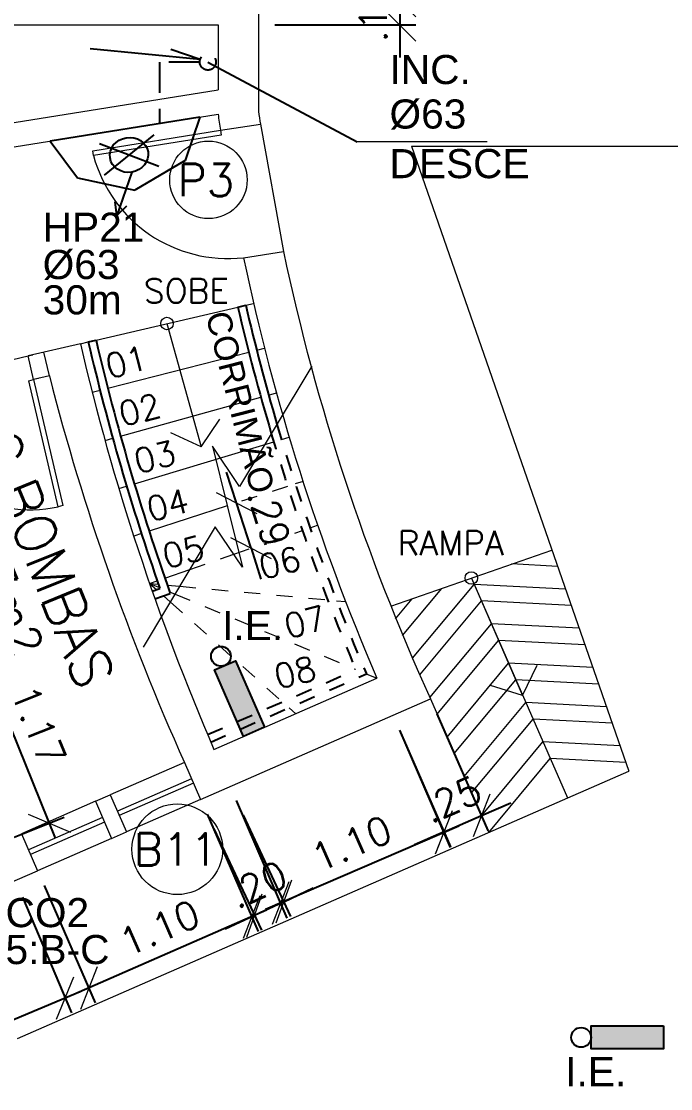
# Model space of a CAD drawing. Header units: millimetres. Extents: x 521 to 1055, y 261 to 520.
# Drawn here: x 606.81 to 610.82, y 476.39 to 482.99 of the extents above; entities that cross this region are included whole.
import ezdxf
from ezdxf.enums import TextEntityAlignment as Align

# ---------------------------------------------------------------- set-up
doc = ezdxf.new("R2010")
doc.units = ezdxf.units.MM
for name, pattern in [('CONTINU', [0]), ('DASHDOT', [1, 0.5, -0.25, 0, -0.25]), ('DIVIDE2', [15.875, 6.35, -3.175, 0, -3.175, 0, -3.175])]:
    doc.linetypes.add(name, pattern=pattern)
doc.layers.add('0.1', color=8, linetype='Continuous', lineweight=13)
doc.layers.add('ppci', color=8, linetype='Continuous')
doc.styles.add('80X50', font='romans.shx')
doc.styles.add('ROMANS', font='romans')
doc.styles.get("Standard").update_dxf_attribs({"font": 'romans.shx'})
doc.styles.add('STYLE1', font='sanss___.ttf')
doc.dimstyles.new('Fares Eng - 50', dxfattribs={"dimscale": 2, "dimtxt": 0.085, "dimasz": 0.1, "dimexe": 0.05, "dimexo": 0.05, "dimgap": 0.04, "dimtad": 1, "dimzin": 4, "dimdsep": 46, "dimtxsty": 'ROMANS', "dimblk1": 'OBLIQUE', "dimblk2": 'OBLIQUE', "dimsah": 1, "dimcen": 0.05, "dimdle": 0.05, "dimclrd": 8, "dimclre": 8, "dimclrt": 8, "dimaunit": 1, "dimadec": 0, "dimazin": 0, "dimtfac": 1, "dimtix": 1, "dimtmove": 2, "dimatfit": 0, "dimldrblk": 'OPEN90', "dimfxl": 1, "dimtolj": 1, "dimtzin": 0, "dimarcsym": 0})

# ---------------------------------------------------------------- blocks, each defined once
blk = doc.blocks.new('P80')
for points in [[(0, 0.86), (0, 0.83), (0.15, 0.83), (0.15, 0.86)], [(0, 0), (0, 0.03), (0.15, 0.03), (0.15, 0)]]:
    blk.add_lwpolyline(points)
blk.add_lwpolyline([(-0.8, 0.06), (0, 0.06), (0, 0.03), (-0.8, 0.03)], close=True)
at = {"color": 8}
blk.add_arc((-0.0251, 0.0555), 0.7749, 88.14082, 179.6698, dxfattribs=at)
blk = doc.blocks.new('ÁREA')
for p in [(0.00005, 0.003762), (0, 0)]:
    blk.add_attdef('COMPARTIMENTO', text='', height=0.0025).set_placement(p, align=Align.CENTER)
at = {"color": 1}
for p in [(-0.00005, -0.003762), (-0.000099, -0.007523)]:
    blk.add_attdef('ÁREA', text='', height=0.002, dxfattribs=at).set_placement(p, align=Align.CENTER)
blk = doc.blocks.new('_OBLIQUE')
at = {"color": 0, "linetype": 'ByBlock'}
blk.add_line((-0.5, -0.5), (0.5, 0.5), dxfattribs=at)
blk = doc.blocks.new('*D2606')
at = {"layer": '0.1', "color": 8, "linetype": 'CONTINU', "lineweight": -2, "transparency": 16777216}
for p, q in [((609.1469, 483.1169), (609.1469, 483.3169)), ((608.3733, 483.1169), (609.2469, 483.1169)), ((609.1469, 483.1169), (609.1469, 482.9669)), ((608.3733, 482.9669), (609.2469, 482.9669)), ((609.1469, 482.9669), (609.1469, 482.7669))]:
    blk.add_line(p, q, dxfattribs=at)
at = {"layer": 'DEFPOINTS', "color": 0, "linetype": 'CONTINU', "lineweight": -2, "transparency": 16777216}
for p in [(608.2733, 483.1169), (608.2733, 482.9669), (609.1469, 482.9669)]:
    blk.add_point(p, dxfattribs=at)
at = {"layer": '0.1', "color": 8, "linetype": 'CONTINU', "lineweight": -2, "transparency": 16777216, "xscale": 0.2, "yscale": 0.2, "zscale": 0.2}
for p, rotation in [((609.1469, 483.1169), 270), ((609.1469, 482.9669), 90)]:
    blk.add_blockref('_OBLIQUE', p, dxfattribs=dict(at, rotation=rotation))
at = {"layer": '0.1', "color": 8, "linetype": 'CONTINU', "transparency": 16777216, "insert": (608.9819, 483.0419), "char_height": 0.17, "attachment_point": 5, "rotation": 90, "style": 'ROMANS'}
blk.add_mtext('\\A1;.15', dxfattribs=at)
blk = doc.blocks.new('_Open90')
at = {"color": 0, "linetype": 'ByBlock', "lineweight": -2}
for p, q in [((-0.5, 0.5), (0, 0)), ((0, 0), (-1, 0)), ((0, 0), (-0.5, -0.5))]:
    blk.add_line(p, q, dxfattribs=at)
blk = doc.blocks.new('*D2668')
at = {"layer": '0.1', "color": 8, "linetype": 'CONTINU', "lineweight": -2, "transparency": 16777216}
for p, q in [((609.1455, 478.6084), (609.4586, 477.8823)), ((608.1354, 478.1729), (608.4485, 477.4467)), ((609.5109, 478.0137), (608.3171, 477.499))]:
    blk.add_line(p, q, dxfattribs=at)
at = {"layer": 'DEFPOINTS', "color": 0, "linetype": 'CONTINU', "lineweight": -2, "transparency": 16777216}
for p in [(609.1059, 478.7002), (608.0958, 478.2647), (608.4089, 477.5385)]:
    blk.add_point(p, dxfattribs=at)
at = {"layer": '0.1', "color": 8, "linetype": 'CONTINU', "lineweight": -2, "transparency": 16777216, "xscale": 0.2, "yscale": 0.2, "zscale": 0.2}
for p, rotation in [((609.419, 477.9741), 23.32506147677308), ((608.4089, 477.5385), 203.325061476773)]:
    blk.add_blockref('_OBLIQUE', p, dxfattribs=dict(at, rotation=rotation))
at = {"layer": '0.1', "color": 8, "linetype": 'CONTINU', "transparency": 16777216, "insert": (608.8487, 477.9078), "char_height": 0.17, "attachment_point": 5, "rotation": 23.32506, "style": 'ROMANS'}
blk.add_mtext('\\A1;1.10', dxfattribs=at)
blk = doc.blocks.new('*D2669')
at = {"layer": '0.1', "color": 8, "linetype": 'CONTINU', "lineweight": -2, "transparency": 16777216}
for p, q in [((607.9549, 478.088), (608.2718, 477.3629)), ((606.9469, 477.6475), (607.2638, 476.9223)), ((608.3234, 477.4946), (607.1321, 476.9739))]:
    blk.add_line(p, q, dxfattribs=at)
at = {"layer": 'DEFPOINTS', "color": 0, "linetype": 'CONTINU', "lineweight": -2, "transparency": 16777216}
for p in [(607.9148, 478.1797), (606.9068, 477.7391), (607.2237, 477.014)]:
    blk.add_point(p, dxfattribs=at)
at = {"layer": '0.1', "color": 8, "linetype": 'CONTINU', "lineweight": -2, "transparency": 16777216, "xscale": 0.2, "yscale": 0.2, "zscale": 0.2}
for p, rotation in [((608.2317, 477.4545), 23.60732759039455), ((607.2237, 477.014), 203.6073275903946)]:
    blk.add_blockref('_OBLIQUE', p, dxfattribs=dict(at, rotation=rotation))
at = {"layer": '0.1', "color": 8, "linetype": 'CONTINU', "transparency": 16777216, "insert": (607.6617, 477.3854), "char_height": 0.17, "attachment_point": 5, "rotation": 23.60733, "style": 'ROMANS'}
blk.add_mtext('\\A1;1.10', dxfattribs=at)
blk = doc.blocks.new('*D2670')
at = {"layer": '0.1', "color": 8, "linetype": 'CONTINU', "lineweight": -2, "transparency": 16777216}
for p, q in [((606.8133, 477.5758), (607.1165, 476.8604)), ((605.8004, 477.1465), (606.1037, 476.4311)), ((607.1696, 476.9915), (605.9726, 476.4841))]:
    blk.add_line(p, q, dxfattribs=at)
at = {"layer": 'DEFPOINTS', "color": 0, "linetype": 'CONTINU', "lineweight": -2, "transparency": 16777216}
for p in [(606.7743, 477.6679), (605.7614, 477.2385), (606.0647, 476.5232)]:
    blk.add_point(p, dxfattribs=at)
at = {"layer": '0.1', "color": 8, "linetype": 'CONTINU', "lineweight": -2, "transparency": 16777216, "xscale": 0.2, "yscale": 0.2, "zscale": 0.2}
for p, rotation in [((607.0775, 476.9525), 22.97255228583096), ((606.0647, 476.5232), 202.972552285831)]:
    blk.add_blockref('_OBLIQUE', p, dxfattribs=dict(at, rotation=rotation))
at = {"layer": '0.1', "color": 8, "linetype": 'CONTINU', "transparency": 16777216, "insert": (606.5067, 476.8897), "char_height": 0.17, "attachment_point": 5, "rotation": 22.97255, "style": 'ROMANS'}
blk.add_mtext('\\A1;1.10', dxfattribs=at)
blk = doc.blocks.new('*D2973')
at = {"layer": '0.1', "color": 8, "linetype": 'CONTINU', "lineweight": -2, "transparency": 16777216}
for p, q in [((609.376, 478.7091), (609.6912, 477.9881)), ((609.146, 478.6086), (609.4611, 477.8876)), ((609.6511, 478.0797), (609.8344, 478.1598)), ((609.4211, 477.9792), (609.6511, 478.0797)), ((609.4211, 477.9792), (609.2378, 477.8991))]:
    blk.add_line(p, q, dxfattribs=at)
at = {"layer": 'DEFPOINTS', "color": 0, "linetype": 'CONTINU', "lineweight": -2, "transparency": 16777216}
for p in [(609.336, 478.8008), (609.1059, 478.7002), (609.6511, 478.0797)]:
    blk.add_point(p, dxfattribs=at)
at = {"layer": '0.1', "color": 8, "linetype": 'CONTINU', "lineweight": -2, "transparency": 16777216, "xscale": 0.2, "yscale": 0.2, "zscale": 0.2}
for p, rotation in [((609.6511, 478.0797), 203.6073275904397), ((609.4211, 477.9792), 23.60732759043971)]:
    blk.add_blockref('_OBLIQUE', p, dxfattribs=dict(at, rotation=rotation))
at = {"layer": '0.1', "color": 8, "linetype": 'CONTINU', "transparency": 16777216, "insert": (609.47, 478.1806), "char_height": 0.17, "attachment_point": 5, "rotation": 23.60733, "style": 'ROMANS'}
blk.add_mtext('\\A1;.25', dxfattribs=at)
blk = doc.blocks.new('*D2671')
at = {"layer": '0.1', "color": 8, "linetype": 'CONTINU', "lineweight": -2, "transparency": 16777216}
for p, q in [((608.178, 478.0824), (608.4718, 477.4568)), ((607.9974, 477.9975), (608.2912, 477.372)), ((608.4293, 477.5473), (608.6103, 477.6324)), ((608.4293, 477.5473), (608.2487, 477.4625)), ((608.2487, 477.4625), (608.0677, 477.3774))]:
    blk.add_line(p, q, dxfattribs=at)
at = {"layer": 'DEFPOINTS', "color": 0, "linetype": 'CONTINU', "lineweight": -2, "transparency": 16777216}
for p in [(608.1354, 478.1729), (607.9549, 478.088), (608.2487, 477.4625)]:
    blk.add_point(p, dxfattribs=at)
at = {"layer": '0.1', "color": 8, "linetype": 'CONTINU', "lineweight": -2, "transparency": 16777216, "xscale": 0.2, "yscale": 0.2, "zscale": 0.2}
for p, rotation in [((608.4293, 477.5473), 205.1640709573728), ((608.2487, 477.4625), 25.16407095737278)]:
    blk.add_blockref('_OBLIQUE', p, dxfattribs=dict(at, rotation=rotation))
at = {"layer": '0.1', "color": 8, "linetype": 'CONTINU', "transparency": 16777216, "insert": (608.2689, 477.6542), "char_height": 0.17, "attachment_point": 5, "rotation": 25.16407, "style": 'ROMANS'}
blk.add_mtext('\\A1;.20', dxfattribs=at)
blk = doc.blocks.new('*D2975')
at = {"layer": '0.1', "color": 8, "linetype": 'CONTINU', "lineweight": -2, "transparency": 16777216}
for p, q in [((608.1364, 480.0124), (608.0749, 480.2027)), ((608.2176, 480.0386), (608.2316, 480.0431)), ((608.227, 479.732), (608.1364, 480.0124)), ((608.3081, 479.7582), (608.3221, 479.7627)), ((608.227, 479.732), (608.2884, 479.5416))]:
    blk.add_line(p, q, dxfattribs=at)
at = {"layer": 'DEFPOINTS', "color": 0, "linetype": 'CONTINU', "lineweight": -2, "transparency": 16777216}
for p in [(608.1224, 480.0079), (608.1364, 480.0124), (608.213, 479.7274)]:
    blk.add_point(p, dxfattribs=at)
at = {"layer": '0.1', "color": 8, "linetype": 'CONTINU', "lineweight": -2, "transparency": 16777216, "xscale": 0.2, "yscale": 0.2, "zscale": 0.2}
for p, rotation in [((608.1364, 480.0124), 287.8981106747853), ((608.227, 479.732), 107.8981106747853)]:
    blk.add_blockref('_OBLIQUE', p, dxfattribs=dict(at, rotation=rotation))
at = {"layer": '0.1', "color": 8, "linetype": 'CONTINU', "transparency": 16777216, "insert": (608.3387, 479.9229), "char_height": 0.17, "attachment_point": 5, "rotation": 287.89811, "style": 'ROMANS'}
blk.add_mtext('\\A1;.29', dxfattribs=at)
blk = doc.blocks.new('*D2976')
at = {"layer": '0.1', "color": 8, "lineweight": -2, "transparency": 16777216}
for p, q in [((607.017, 477.9408), (606.5034, 479.2122)), ((606.3233, 479.0316), (606.6336, 479.1569)), ((606.762, 477.9456), (607.0723, 478.0709))]:
    blk.add_line(p, q, dxfattribs=at)
at = {"layer": 'DEFPOINTS', "color": 0, "lineweight": -2, "transparency": 16777216}
for p in [(606.5409, 479.1195), (606.2306, 478.9941), (606.6693, 477.9081)]:
    blk.add_point(p, dxfattribs=at)
at = {"layer": '0.1', "color": 8, "lineweight": -2, "transparency": 16777216, "xscale": 0.2, "yscale": 0.2, "zscale": 0.2}
for p, rotation in [((606.5409, 479.1195), 111.9958735175772), ((606.9796, 478.0335), 291.9958735175771)]:
    blk.add_blockref('_OBLIQUE', p, dxfattribs=dict(at, rotation=rotation))
at = {"layer": '0.1', "color": 8, "transparency": 16777216, "insert": (606.9132, 478.6383), "char_height": 0.17, "attachment_point": 5, "rotation": 291.99587, "style": 'ROMANS'}
blk.add_mtext('\\A1;1.17', dxfattribs=at)

msp = doc.modelspace()

# ---------------------------------------------------------------- hatches: boundary and pattern name
at = {"layer": 'ppci'}
for points in [[(608.13066, 479.03709), (608.00009, 478.98003), (608.17971, 478.56904), (608.31028, 478.6261)], [(610.32939, 476.78018), (610.32939, 476.63768), (610.77792, 476.63768), (610.77792, 476.78018)]]:
    msp.add_hatch(color=10, dxfattribs=at).paths.add_polyline_path(points)

# ---------------------------------------------------------------- linework, layer by layer
at = {"layer": '0.1', "color": 7}
for p, q in [((608.27327, 483.11692), (608.27327, 482.43293)), ((605.52327, 482.96692), (608.02327, 482.96692)), ((608.02327, 482.96692), (608.02327, 482.56692)), ((606.32774, 482.29564), (608.02327, 482.56692)), ((606.35144, 482.14752), (608.02327, 482.41501)), ((608.03782, 482.31607), (608.28503, 482.35335)), ((608.18021, 481.5285), (608.42784, 481.56585)), ((607.17167, 480.99634), (606.84873, 480.92119)), ((606.88273, 480.7751), (606.84873, 480.92119)), ((606.98013, 480.79776), (606.94613, 480.94386)), ((606.98013, 480.79776), (606.88273, 480.7751)), ((607.99787, 478.48879), (609.00583, 478.92931)), ((607.91481, 478.17965), (609.336, 478.80077)), ((607.81469, 478.40873), (607.91481, 478.17965)), ((606.80671, 477.9682), (606.90683, 477.73913)), ((606.21956, 477.43876), (606.90683, 477.73913))]:
    msp.add_line(p, q, dxfattribs=at)
at = {"layer": '0.1', "color": 8, "linetype": 'CONTINU', "lineweight": -2}
msp.add_line((607.96012, 482.73811), (608.88253, 482.24565), dxfattribs=at)
at = {"layer": '0.1', "color": 8}
for p, q in [((608.28503, 482.35335), (608.42784, 481.56585)), ((609.21881, 482.21692), (619.67327, 482.21692)), ((609.21881, 482.21692), (610.56274, 478.35471)), ((607.70729, 481.12129), (607.91896, 480.35866)), ((606.06955, 480.73987), (606.84873, 480.92119)), ((607.91896, 480.35866), (608.0346, 480.53061)), ((607.91896, 480.35866), (607.73124, 480.44641)), ((609.58937, 479.54824), (609.90632, 478.82302)), ((609.90632, 478.82302), (609.99659, 479.00954)), ((609.90632, 478.82302), (609.70812, 478.88346)), ((607.81469, 478.40873), (607.35653, 478.2085)), ((606.78248, 476.70258), (610.56274, 478.35471)), ((607.85874, 478.30794), (607.40059, 478.1077)), ((607.87076, 478.28045), (607.4126, 478.08021)), ((607.26487, 478.16844), (607.35653, 478.2085)), ((607.35653, 478.2085), (607.45665, 477.97942)), ((607.91481, 478.17965), (607.45665, 477.97942)), ((607.26487, 478.16844), (606.80671, 477.9682)), ((607.26487, 478.16844), (607.36498, 477.93936)), ((607.30892, 478.06764), (606.85076, 477.86741)), ((607.32093, 478.04015), (606.86278, 477.83992)), ((607.36498, 477.93936), (607.45665, 477.97942)), ((607.36498, 477.93936), (606.90683, 477.73913))]:
    msp.add_line(p, q, dxfattribs=at)
at = {"layer": '0.1', "color": 8, "linetype": 'CONTINU'}
for p, q in [((609.68771, 482.24565), (608.88253, 482.24565)), ((607.26904, 481.01909), (608.14553, 481.22348)), ((608.19422, 481.23484), (608.24291, 481.24619)), ((607.17166, 480.99638), (607.22035, 481.00773)), ((608.26216, 480.95662), (608.3106, 480.96899)), ((607.34167, 480.72166), (608.21371, 480.94425)), ((607.24478, 480.69692), (607.29323, 480.70929)), ((608.33596, 480.67952), (608.38414, 480.69289)), ((607.42057, 480.42545), (608.28779, 480.66615)), ((607.32421, 480.3987), (607.37239, 480.41207)), ((607.50566, 480.13082), (608.36767, 480.38952)), ((608.41556, 480.4039), (608.46345, 480.41827)), ((607.40988, 480.10207), (607.45777, 480.11644)), ((608.54842, 480.14547), (608.50084, 480.13011)), ((608.07993, 479.99417), (607.59682, 479.83815)), ((608.59168, 479.85851), (608.63893, 479.87486)), ((607.54924, 479.82278), (607.50166, 479.80742)), ((609.09158, 479.37503), (610.08716, 479.72146)), ((610.1223, 479.62047), (609.83907, 479.63513)), ((607.69392, 479.54782), (607.84819, 479.60121)), ((607.59942, 479.51512), (607.64667, 479.53147)), ((607.59942, 479.51512), (607.66133, 479.48933)), ((607.59942, 479.51512), (607.6541, 479.51006)), ((607.59942, 479.51512), (607.64217, 479.477)), ((607.70881, 479.50501), (607.78611, 479.49786)), ((609.22584, 479.05283), (609.60641, 479.50925)), ((609.58937, 479.54824), (610.18344, 478.18894)), ((610.17117, 479.48001), (609.60641, 479.50925)), ((607.68493, 479.43889), (607.72775, 479.40071)), ((607.7234, 479.46348), (607.75704, 479.44946)), ((609.16417, 479.19395), (609.40653, 479.48462)), ((608.75636, 479.40819), (608.81195, 479.40305)), ((609.11939, 479.2964), (609.22311, 479.42079)), ((609.27062, 478.95038), (609.65119, 479.40679)), ((610.20665, 479.37804), (609.65119, 479.40679)), ((609.33229, 478.80926), (609.71286, 479.26568)), ((610.25553, 479.23758), (609.71286, 479.26568)), ((609.37707, 478.70681), (609.75764, 479.16322)), ((610.29101, 479.13561), (609.75764, 479.16322)), ((609.43874, 478.56569), (609.81931, 479.02211)), ((610.33989, 478.99516), (609.81931, 479.02211)), ((608.93958, 478.9569), (609.00583, 478.92931)), ((609.48352, 478.46323), (609.86409, 478.91965)), ((610.37537, 478.89319), (609.86409, 478.91965)), ((609.336, 478.80077), (609.69642, 477.97609)), ((609.54519, 478.32212), (609.92576, 478.77853)), ((610.42424, 478.75273), (609.92576, 478.77853)), ((608.46193, 478.74617), (608.503, 478.70955)), ((609.58997, 478.21966), (609.97054, 478.67608)), ((610.45973, 478.65076), (609.97054, 478.67608)), ((609.65164, 478.07855), (610.03221, 478.53496)), ((610.5086, 478.5103), (610.03221, 478.53496)), ((609.69642, 477.97609), (610.07699, 478.43251)), ((610.54408, 478.40833), (610.07699, 478.43251))]:
    msp.add_line(p, q, dxfattribs=at)
at = {"layer": '0.1', "color": 8, "linetype": 'DASHDOT', "ltscale": 0.2}
for p, q in [((608.45326, 480.11474), (608.07993, 479.99417)), ((608.12001, 479.69528), (608.54443, 479.84216)), ((607.84819, 479.60121), (608.12001, 479.69528)), ((607.78611, 479.49786), (608.70082, 479.41332)), ((607.75704, 479.44946), (608.87359, 478.98439)), ((607.72775, 479.40071), (608.42086, 478.78279))]:
    msp.add_line(p, q, dxfattribs=at)
at = {"layer": '0.1', "color": 8}
msp.add_lwpolyline([(608.03782, 482.31607), (608.04256, 482.28645), (607.25261, 482.16005), (607.24787, 482.18968)], close=True, dxfattribs=at)
msp.add_lwpolyline([(608.60254, 480.85707), (608.15643, 480.11439), (607.98774, 480.36368), (608.08119, 479.98911), (608.17464, 479.61455), (608.00594, 479.86384), (607.55984, 479.12116)], dxfattribs=at)
for centre, radius in [((607.96354, 482.00956), 0.23964), ((607.70729, 481.12129), 0.03865), ((609.58937, 479.54824), 0.03865), ((607.77113, 477.87204), 0.28038)]:
    msp.add_circle(centre, radius, dxfattribs=at)
at = {"layer": '0.1', "color": 7}
for centre, radius, start, end in [((621.60641, 484.36251), 13.72205, 188.159245, 188.576824), ((621.60641, 484.36251), 13.47205, 188.234731, 188.576824), ((621.60641, 484.36251), 13.47205, 191.981177, 204.383083), ((621.60641, 484.36251), 13.72205, 191.919083, 203.325061), ((621.60641, 484.36251), 14.82205, 193.126733, 203.34601), ((621.48605, 484.52486), 14.97708, 194.40968, 204.10222)]:
    msp.add_arc(centre, radius, start, end, dxfattribs=at)
at = {"layer": '0.1', "color": 8}
msp.add_arc((608.08459, 482.38505), 0.86187, 195.132407, 276.36957, dxfattribs=at)
at = {"layer": 'ppci', "color": 10}
for q in [(607.23138, 482.82028), (607.73014, 482.81479)]:
    msp.add_line((607.91269, 482.75392), q, dxfattribs=at)
at = {"layer": 'ppci', "color": 12, "linetype": 'DIVIDE2', "ltscale": 0.03}
for p, q in [((607.91012, 482.73811), (607.66012, 482.73811)), ((607.66012, 482.73811), (607.66012, 482.35691))]:
    msp.add_line(p, q, dxfattribs=at)
at = {"layer": 'ppci', "color": 10, "linetype": 'Continuous'}
for p, q in [((607.90954, 482.39682), (606.98477, 482.24885)), ((607.90954, 482.39682), (607.82014, 482.12836)), ((607.62542, 482.28765), (607.31976, 482.03933)), ((606.98477, 482.24885), (607.15347, 482.02169)), ((607.28917, 482.23363), (607.65642, 482.09332)), ((607.82014, 482.12836), (607.50756, 481.94532)), ((607.15347, 482.02169), (607.50756, 481.94532)), ((607.48968, 482.05704), (607.39786, 481.78952)), ((607.39786, 481.78952), (607.38732, 481.87428)), ((607.39786, 481.78952), (607.45823, 481.84994))]:
    msp.add_line(p, q, dxfattribs=at)
at = {"layer": 'ppci', "color": 10, "linetype": 'CONTINU'}
for p, q in [((608.14553, 481.22348), (608.19422, 481.23484)), ((607.22035, 481.00773), (607.26904, 481.01909))]:
    msp.add_line(p, q, dxfattribs=at)
at = {"layer": 'ppci', "color": 8, "linetype": 'CONTINU'}
for p, q in [((607.61577, 479.46787), (607.66311, 479.48425)), ((607.63245, 479.42073), (607.72695, 479.45343))]:
    msp.add_line(p, q, dxfattribs=at)
at = {"layer": 'ppci', "color": 8, "linetype": 'DASHDOT', "ltscale": 0.2}
for p, q in [((607.95855, 478.58074), (608.87493, 478.98123)), ((607.97813, 478.53473), (608.94029, 478.95523))]:
    msp.add_line(p, q, dxfattribs=at)
at = {"layer": 'ppci', "color": 10}
for points in [[(608.31028, 478.6261), (608.17971, 478.56904), (608.00009, 478.98003), (608.13066, 479.03709)], [(610.77792, 476.78018), (610.77792, 476.63768), (610.32939, 476.63768), (610.32939, 476.78018)]]:
    msp.add_lwpolyline(points, close=True, dxfattribs=at)
at = {"layer": 'ppci', "color": 12, "linetype": 'DIVIDE2', "ltscale": 0.03}
msp.add_circle((607.96012, 482.73811), 0.05, dxfattribs=at)
at = {"layer": 'ppci', "color": 10}
for centre in [(608.04087, 479.06462), (610.26821, 476.70893)]:
    msp.add_circle(centre, 0.06117, dxfattribs=at)
for radius, end in [(13.82205, 196.483408), (13.77205, 196.292339), (14.72205, 199.47838), (14.77205, 199.283127)]:
    msp.add_arc((621.60641, 484.36251), radius, 193.126583, end, dxfattribs=at)
at = {"layer": 'ppci', "color": 8, "linetype": 'DASHDOT', "ltscale": 0.2}
for radius, start, end in [(13.77205, 196.292339, 203.118067), (13.82205, 196.483408, 202.912563)]:
    msp.add_arc((621.60641, 484.36251), radius, start, end, dxfattribs=at)
at = {"layer": 'ppci', "color": 10, "linetype": 'Continuous'}
msp.add_ellipse((607.47264, 482.16354), major_axis=(0.11741, 0.01879), ratio=0.9070953, dxfattribs=at)

# ---------------------------------------------------------------- block references
at = {"layer": '0.1', "color": 8, "rotation": 103.1000264888937}
msp.add_blockref('P80', (606.91195, 480.7819), dxfattribs=at)
at = {"layer": '0.1', "color": 8}
ref = msp.add_blockref('ÁREA', (606.84294, 479.62256), dxfattribs=dict(at, xscale=133.3333333333333, yscale=133.3333333333333, zscale=133.3333333333333, rotation=292.020952474905))
ref.add_attrib('COMPARTIMENTO', 'C.BOMBAS', dxfattribs={"layer": '0', "color": 3, "height": 0.25, "rotation": 292.020952}).set_placement((606.84294, 479.62256), align=Align.CENTER)
ref.add_attrib('ÁREA', '2,77m2', dxfattribs={"layer": '0', "color": 1, "height": 0.2, "rotation": 292.020952}).set_placement((606.5735, 479.52075), align=Align.CENTER)

# ---------------------------------------------------------------- texts
for s, p in [('P3', (607.77293, 481.90805)), ('B11', (607.50033, 477.77053))]:
    msp.add_text(s, height=0.2, dxfattribs=at).set_placement(p)
at = {"layer": '0.1', "color": 8, "style": '80X50'}
for s, p in [('SOBE', (607.56403, 481.24868)), ('RAMPA', (609.1343, 479.68998))]:
    msp.add_text(s, height=0.15, dxfattribs=at).set_placement(p)
for s, p in [('01', (607.35026, 480.77957)), ('02', (607.43223, 480.48422)), ('03', (607.52648, 480.1924)), ('04', (607.6054, 479.89606)), ('05', (607.70251, 479.60573)), ('06', (608.29882, 479.53899)), ('07', (608.45572, 479.17288)), ('08', (608.3933, 478.86078))]:
    msp.add_text(s, height=0.15, rotation=14.319699, dxfattribs=at).set_placement(p)
at = {"layer": 'ppci', "color": 10, "style": 'STYLE1'}
for s, p in [('INC.', (609.08311, 482.60159)), ('Ø63', (609.08311, 482.32676)), ('DESCE', (609.08311, 482.02003)), ('HP21', (606.93862, 481.62676)), ('Ø63', (606.93862, 481.39648)), ('30m', (606.93862, 481.17803)), ('I.E.', (608.04822, 479.16462)), ('CO2', (606.70895, 477.39027)), ('5:B-C', (606.70895, 477.16191)), ('I.E.', (610.16963, 476.40707))]:
    msp.add_text(s, height=0.18, dxfattribs=at).set_placement(p)
msp.add_text('CORRIMÃO', height=0.15, rotation=284.319699, dxfattribs=at).set_placement((607.94523, 481.17535))

# ---------------------------------------------------------------- dimensions: what is measured, and where the dimension line sits
at = {"layer": '0.1', "color": 8, "linetype": 'CONTINU'}
dim = msp.add_linear_dim(base=(609.14685, 482.96692), p1=(608.27327, 483.11692), p2=(608.27327, 482.96692), angle=90, dimstyle='Fares Eng - 50', dxfattribs=at)
dim.commit()
dim.dimension.update_dxf_attribs({"geometry": '*D2606', "text_midpoint": (608.98185, 483.04192)})
for p1, p2, distance, picture, middle in [((608.21296, 479.72744), (608.12239, 480.00789), -0.01472, '*D2975', (608.3387, 479.9229)), ((609.10594, 478.70023), (609.336, 478.80077), -0.7869, '*D2973', (609.47002, 478.18065)), ((609.10594, 478.70023), (608.09584, 478.26469), 0.79077, '*D2668', (608.84866, 477.90783)), ((607.91481, 478.17965), (606.90683, 477.73913), 0.79138, '*D2669', (607.66166, 477.38543)), ((608.13544, 478.17286), (607.95485, 478.08802), 0.69112, '*D2671', (608.26886, 477.65425)), ((606.77426, 477.66789), (605.7614, 477.23853), 0.77699, '*D2670', (606.50669, 476.88975))]:
    dim = msp.add_aligned_dim(p1=p1, p2=p2, distance=distance, dimstyle='Fares Eng - 50', dxfattribs=at)
    dim.commit()
    dim.dimension.update_dxf_attribs({"geometry": picture, "text_midpoint": middle})
at = {"layer": '0.1', "color": 7}
dim = msp.add_aligned_dim(p1=(606.66926, 477.90813), p2=(606.23058, 478.99413), distance=-0.33468, dimstyle='Fares Eng - 50', dxfattribs=at)
dim.commit()
dim.dimension.update_dxf_attribs({"geometry": '*D2976', "text_midpoint": (606.91323, 478.63828)})

doc.saveas('drawing.dxf')
